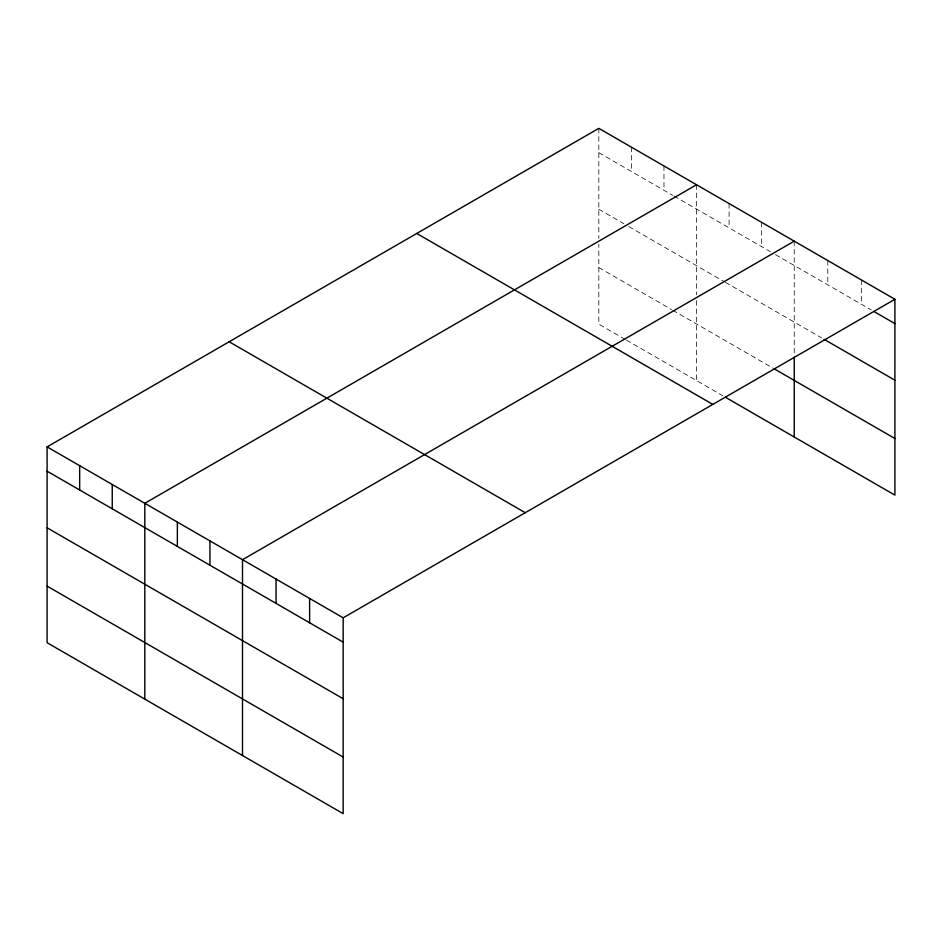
<?xml version="1.0" encoding="UTF-8"?>
<svg xmlns="http://www.w3.org/2000/svg" width="942" height="942" viewBox="0 0 942 942"><rect width="100%" height="100%" fill="white"/><g stroke="black" fill="none" stroke-linecap="round" stroke-linejoin="round"><path stroke-width="0.71" stroke-dasharray="4.71 3.53" d="M598.829 152.663L672.729 195.335M673.989 196.054L770.438 251.738M775.443 254.634L871.291 309.965M598.829 209.265L623.875 223.725M628.891 226.622L724.092 281.587M725.34 282.306L821.577 337.872M598.829 267.575L671.481 309.518M672.729 310.248L772.946 368.098M625.135 339.367L598.829 324.178L598.829 244.249M626.383 340.086L722.832 395.77M861.341 279.915L861.341 304.231M827.794 260.545L827.794 284.861M794.236 241.164L794.236 355.617M761.666 222.371L761.666 246.686M729.096 203.566L729.096 227.882M696.527 184.762L696.527 294.834M696.527 300.663L696.527 380.58M663.969 165.957L663.969 190.272M631.399 147.152L631.399 171.468M598.829 128.347L598.829 238.42"/><path stroke-width="1.41" d="M47.1 446.885L343.171 617.822L343.171 813.653L47.1 642.715L47.1 446.885L598.829 128.347L894.9 299.285L894.9 495.115L725.34 397.218M696.527 184.762L144.809 503.299L144.809 699.117M794.236 241.164L242.506 559.701L242.506 755.531M343.171 617.822L894.9 299.285M873.776 311.402L894.9 323.601M824.062 339.297L894.9 380.203M774.194 368.828L894.9 438.513M416.753 233.463L712.835 404.401M229.165 341.769L525.247 512.707M47.1 471.2L343.171 642.138M47.1 527.803L343.171 698.74M47.1 586.112L343.171 757.05M794.236 357.065L794.236 436.994M309.612 598.453L309.612 622.768M276.065 579.083L276.065 603.398M209.936 540.908L209.936 565.224M177.367 522.103L177.367 546.419M112.239 484.494L112.239 508.81M79.67 465.689L79.67 490.005"/></g></svg>
